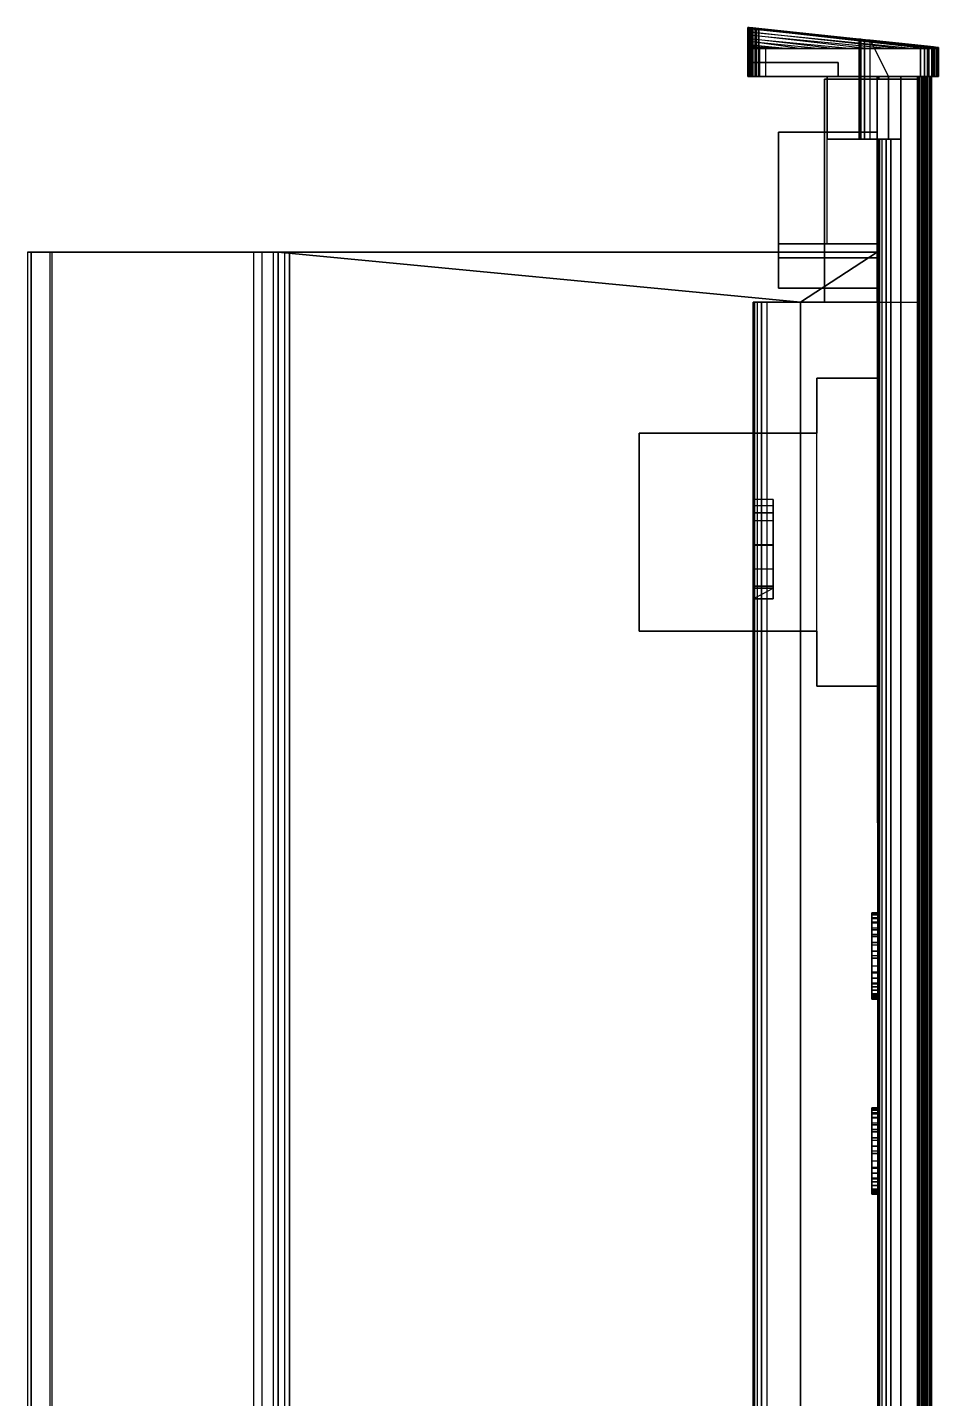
# Model space of a CAD drawing. Header units: inches. Extents: x -1 to 233, y 0 to 394.
# Drawn here: x 167.4 to 232.8, y 295.1 to 393.5 of the extents above; entities that cross this region are included whole.
import ezdxf

# ---------------------------------------------------------------- set-up
doc = ezdxf.new("R2010")
doc.units = ezdxf.units.IN
doc.header["$MEASUREMENT"] = 0
doc.layers.add('2', color=7, linetype='CONTINUOUS')

msp = doc.modelspace()

# ---------------------------------------------------------------- linework, layer by layer
at = {"layer": '2'}
for p, q in [((230.103, 0, 3.6), (230.103, 390, 3.6)), ((231.291, 0, 3.6), (231.291, 390, 3.6)), ((231.291, 0, 0.505), (231.291, 390, 0.505)), ((231.301, 16.2, 90.5), (231.301, 390, 90.5)), ((231.301, 16.2, 83.606), (231.301, 390, 83.606)), ((231.301, 16.2, 83.4), (231.301, 390, 83.4)), ((231.335, 0, 0.299), (231.335, 390, 0.299)), ((231.446, 0, 0.142), (231.446, 390, 0.142)), ((231.608, 0, 15.951), (231.608, 390, 15.951)), ((231.612, 0, 16.065), (231.612, 390, 16.065)), ((231.614, 0, 0.034), (231.614, 390, 0.034)), ((231.646, 0, 16.126), (231.646, 390, 16.126)), ((231.646, 0, 15.874), (231.646, 390, 15.874)), ((231.685, 16.2, 83.646), (231.685, 390, 83.646)), ((231.7, 16.2, 83.317), (231.7, 390, 83.317)), ((231.701, 0, 16.173), (231.701, 390, 16.173)), ((231.725, 16.2, 90.406), (231.725, 390, 90.406)), ((231.796, 0), (231.796, 390)), ((231.921, 0, 15.664), (231.921, 390, 15.664)), ((231.976, 0, 0.033), (231.976, 390, 0.033)), ((232.001, 16.2, 83.829), (232.001, 390, 83.829)), ((232.008, 16.2, 90.207), (232.008, 390, 90.207)), ((232.008, 16.2, 83.107), (232.008, 390, 83.107)), ((232.138, 0, 0.133), (232.138, 390, 0.133)), ((232.141, 0, 15.388), (232.141, 390, 15.388)), ((232.142, 0, 16.614), (232.142, 390, 16.614)), ((232.215, 16.2, 82.807), (232.215, 390, 82.807)), ((232.219, 16.2, 89.897), (232.219, 390, 89.897)), ((232.228, 16.2, 84.144), (232.228, 390, 84.144)), ((232.253, 0, 15.124), (232.253, 390, 15.124)), ((232.264, 0, 0.315), (232.264, 390, 0.315)), ((232.301, 0, 0.505), (232.301, 390, 0.505)), ((232.301, 16.2, 89.5), (232.301, 390, 89.5)), ((232.301, 16.2, 84.5), (232.301, 390, 84.5)), ((232.301, 16.2, 82.4), (232.301, 390, 82.4)), ((232.301, 0, 17.212), (232.301, 390, 17.212)), ((232.301, 0, 14.788), (232.301, 390, 14.788)), ((228.501, 0, 7.9), (228.501, 385.5, 7.9)), ((228.501, 0, 19.6), (228.501, 385.5, 19.6)), ((228.567, 0, 7.544), (228.567, 385.5, 7.544)), ((228.749, 0, 7.241), (228.749, 385.5, 7.241)), ((229.05, 0, 7.008), (229.05, 385.5, 7.008)), ((229.37, 0, 6.909), (229.37, 385.5, 6.909)), ((219.501, 0, 89.5), (219.501, 373.8, 89.5)), ((219.583, 0, 89.895), (219.583, 373.8, 89.895)), ((219.794, 0, 90.207), (219.794, 373.8, 90.207)), ((220.102, 0, 90.417), (220.102, 373.8, 90.417)), ((220.501, 0, 90.5), (220.501, 373.8, 90.5))]:
    msp.add_line(p, q, dxfattribs=at)
at = {"layer": '2', "color": 6}
msp.add_line((220.926, 356.363, 50.731), (219.501, 356.363, 50.731), dxfattribs=at)
at = {"layer": '2'}
for points in [[(219.101, 393.52, 29.2), (219.101, 391, 29.2), (219.101, 391, 77.774), (219.101, 393.52, 77.774)], [(219.101, 391, 77.774), (219.101, 393.52, 77.774), (219.101, 393.495, 78.323), (219.101, 391, 78.323)], [(219.101, 390, 20.5), (219.101, 393.52, 20.5), (219.101, 393.52, 29.2), (219.101, 390, 29.2)], [(219.101, 393.52, 20.5), (219.11, 393.519, 20.38), (219.11, 390, 20.38), (219.101, 390, 20.5)], [(232.801, 392.08, 20.5), (219.101, 393.52, 20.5), (219.901, 393.436, 19.7), (232.801, 392.08, 19.7)], [(219.901, 393.436, 19.7), (219.474, 393.481, 19.824), (219.196, 393.51, 20.123), (219.101, 393.52, 20.5)], [(219.101, 393.52, 20.5), (219.11, 393.519, 20.38), (219.145, 393.515, 20.241), (219.196, 393.51, 20.123)], [(219.101, 393.52, 20.5), (232.801, 392.08, 20.5), (232.801, 392.08, 77.774), (219.101, 393.52, 77.774)], [(232.801, 392.064, 78.156), (232.801, 392.07, 77.987), (219.101, 393.52, 77.774), (219.101, 393.499, 78.221)], [(219.101, 393.52, 77.774), (219.101, 393.52, 77.774), (232.801, 392.08, 77.774), (232.801, 392.07, 77.987)], [(232.801, 392, 78.624), (232.801, 392.041, 78.367), (219.101, 393.499, 78.221), (219.101, 393.431, 78.811)], [(219.101, 393.499, 78.221), (219.101, 393.499, 78.221), (232.801, 392.064, 78.156), (232.801, 392.041, 78.367)], [(219.101, 393.495, 78.323), (219.101, 393.436, 78.774), (219.101, 393.362, 79.143), (219.101, 391, 79.143)], [(219.101, 391, 78.323), (219.101, 391, 78.323), (219.101, 393.495, 78.323), (219.101, 391, 79.143)], [(231.124, 392, 79.311), (231.805, 392, 79.074), (219.101, 393.431, 78.811), (219.101, 393.212, 79.66)], [(219.101, 393.431, 78.811), (219.101, 393.431, 78.811), (232.801, 392, 78.624), (231.805, 392, 79.074)], [(219.101, 393.362, 79.143), (219.101, 393.194, 79.725), (219.101, 392.984, 80.254), (219.101, 391, 80.254)], [(219.101, 391, 79.143), (219.101, 391, 79.143), (219.101, 393.362, 79.143), (219.101, 391, 80.254)], [(229.378, 392, 79.807), (230.047, 392, 79.631), (219.101, 393.212, 79.66), (219.101, 392.984, 80.254)], [(219.101, 393.212, 79.66), (219.101, 393.212, 79.66), (231.124, 392, 79.311), (230.047, 392, 79.631)], [(219.101, 392.984, 80.254), (219.101, 392.768, 80.761), (219.101, 392.632, 81.126), (219.101, 391, 81.126)], [(219.101, 391, 80.254), (219.101, 391, 80.254), (219.101, 392.984, 80.254), (219.101, 391, 81.126)], [(226.635, 392, 80.552), (227.609, 392, 80.275), (219.101, 392.984, 80.254), (219.101, 392.726, 80.86)], [(219.101, 392.984, 80.254), (219.101, 392.984, 80.254), (229.378, 392, 79.807), (227.609, 392, 80.275)], [(224.377, 392, 81.263), (225.177, 392, 80.997), (219.101, 392.726, 80.86), (219.101, 392.53, 81.417)], [(219.101, 392.726, 80.86), (219.101, 392.726, 80.86), (226.635, 392, 80.552), (225.177, 392, 80.997)], [(219.101, 392.632, 81.126), (219.101, 392.491, 81.551), (219.101, 392.382, 81.928), (219.101, 391, 81.928)], [(219.101, 391, 81.126), (219.101, 391, 81.126), (219.101, 392.632, 81.126), (219.101, 391, 81.928)], [(219.11, 390, 20.38), (219.145, 390, 20.241), (219.145, 393.515, 20.241), (219.11, 393.519, 20.38)], [(219.145, 390, 20.241), (219.196, 390, 20.123), (219.196, 393.51, 20.123), (219.145, 393.515, 20.241)], [(219.196, 393.51, 20.123), (219.268, 393.502, 20.011), (219.268, 390, 20.011), (219.196, 390, 20.123)], [(219.474, 393.481, 19.824), (219.372, 393.492, 19.9), (219.268, 393.502, 20.011), (219.196, 393.51, 20.123)], [(219.268, 390, 20.011), (219.372, 390, 19.9), (219.372, 393.492, 19.9), (219.268, 393.502, 20.011)], [(219.372, 393.492, 19.9), (219.474, 393.481, 19.824), (219.474, 390, 19.824), (219.372, 390, 19.9)], [(219.474, 393.481, 19.824), (219.62, 393.465, 19.751), (219.62, 390, 19.751), (219.474, 390, 19.824)], [(219.901, 393.436, 19.7), (219.73, 393.454, 19.719), (219.62, 393.465, 19.751), (219.474, 393.481, 19.824)], [(219.62, 390, 19.751), (219.73, 390, 19.719), (219.73, 393.454, 19.719), (219.62, 393.465, 19.751)], [(219.73, 390, 19.719), (219.901, 390, 19.7), (219.901, 393.436, 19.7), (219.73, 393.454, 19.719)], [(227.101, 390, 19.7), (227.101, 392.679, 19.7), (219.901, 393.436, 19.7), (219.901, 390, 19.7)], [(227.101, 390, 19.7), (227.101, 392.679, 19.7), (227.101, 392.679, 0.4), (227.101, 390, 0.4)], [(227.217, 392.667, -0.015), (227.101, 392.679, 0.4), (227.101, 385.5, 0.4), (227.217, 385.5, -0.012)], [(227.217, 392.667, -0.015), (232.712, 392.089, 0.033), (232.801, 392.08, 0.4), (227.101, 392.679, 0.4)], [(227.101, 392.679, 0.4), (232.801, 392.08, 0.4), (232.801, 392.08, 19.7), (227.101, 392.679, 19.7)], [(227.486, 392.639, -0.284), (227.217, 392.667, -0.015), (227.217, 385.5, -0.015), (227.486, 385.5, -0.284)], [(232.712, 392.089, 0.033), (232.439, 392.118, -0.269), (227.486, 392.639, -0.284), (227.217, 392.667, -0.015)], [(227.901, 392.595, -0.4), (227.486, 392.639, -0.284), (227.486, 385.5, -0.284), (227.901, 385.5, -0.4)], [(232.439, 392.118, -0.269), (232.001, 392.164, -0.4), (227.901, 392.595, -0.4), (227.486, 392.639, -0.284)], [(229.201, 390, -0.4), (229.201, 385.5, -0.4), (227.901, 385.5, -0.4), (227.901, 392.595, -0.4)], [(232.001, 390, -0.4), (232.001, 392.164, -0.4), (227.901, 392.595, -0.4), (229.201, 390, -0.4)], [(222.071, 392, 82.161), (222.823, 392, 81.84), (219.101, 392.53, 81.417), (219.101, 392.304, 82.237)], [(219.101, 392.53, 81.417), (219.101, 392.53, 81.417), (224.377, 392, 81.263), (222.823, 392, 81.84)], [(219.101, 392.382, 81.928), (219.101, 392.284, 82.315), (219.101, 392.231, 82.557), (219.101, 391, 82.557)], [(219.101, 391, 82.557), (219.101, 391, 82.557), (219.101, 391, 81.928), (219.101, 392.382, 81.928)], [(221.428, 392, 82.467), (219.101, 392.304, 82.237), (219.101, 392.203, 82.698), (220.894, 392, 82.755)], [(219.101, 392.304, 82.237), (219.101, 392.304, 82.237), (222.071, 392, 82.161), (221.428, 392, 82.467)], [(219.101, 392.231, 82.557), (219.101, 392.139, 83.059), (219.101, 392.073, 83.532), (219.101, 391, 83.532)], [(219.101, 391, 82.557), (219.101, 391, 82.557), (219.101, 392.231, 82.557), (219.101, 391, 83.532)], [(220.894, 392, 82.755), (219.101, 392.203, 82.698), (219.101, 392.131, 83.101), (220.378, 392, 83.077)], [(219.101, 392.049, 83.71), (219.101, 392.131, 83.101), (219.964, 392.042, 83.085), (219.62, 392, 83.703)], [(219.101, 391, 84.8), (219.101, 392.073, 83.532), (219.101, 392.011, 84.308), (219.101, 392, 84.8)], [(219.101, 391, 83.532), (219.101, 391, 83.532), (219.101, 392.073, 83.532), (219.101, 391, 84.8)], [(219.101, 392.049, 83.71), (219.101, 392.049, 83.71), (219.62, 392, 83.703), (219.101, 392.022, 84.174)], [(219.168, 392, 84.406), (219.101, 392.022, 84.174), (219.101, 392.008, 84.393), (219.141, 392, 84.499)], [(219.101, 392.022, 84.174), (219.382, 392, 83.994), (219.245, 392, 84.223), (219.168, 392, 84.406)], [(219.101, 392.022, 84.174), (219.62, 392, 83.703), (219.513, 392, 83.823), (219.382, 392, 83.994)], [(219.141, 392, 84.499), (219.141, 392, 84.499), (219.101, 392.008, 84.393), (219.101, 392, 84.8)], [(219.101, 390, 89.7), (219.103, 390, 89.765), (219.103, 392, 89.765), (219.101, 392, 89.7)], [(219.101, 390, 89.7), (219.101, 392, 89.7), (219.101, 392, 87), (219.101, 390, 87)], [(219.101, 391, 84.8), (219.101, 392, 84.8), (219.101, 392, 87), (219.101, 391, 87)], [(232.801, 392, 84.981), (219.101, 392, 89.7), (219.103, 392, 89.765), (219.116, 392, 89.894)], [(232.801, 392, 84.981), (232.801, 392, 83.346), (219.101, 392, 89.521), (219.101, 392, 89.7)], [(219.101, 392, 87.193), (232.801, 392, 81.017), (232.801, 392, 83.346), (219.101, 392, 89.521)], [(232.801, 392, 81.017), (232.801, 392, 78.624), (219.101, 392, 84.8), (219.101, 392, 87.193)], [(220.152, 392, 84.326), (219.168, 392, 84.406), (219.141, 392, 84.499), (219.101, 392, 84.8)], [(219.103, 392, 89.765), (219.116, 392, 89.894), (219.116, 390, 89.894), (219.103, 390, 89.765)], [(219.116, 390, 89.894), (219.136, 390, 90), (219.136, 392, 90), (219.116, 392, 89.894)], [(232.801, 392, 84.981), (219.116, 392, 89.894), (219.136, 392, 90), (219.203, 392, 90.204)], [(219.203, 392, 90.204), (219.136, 392, 90), (219.136, 390, 90), (219.203, 390, 90.204)], [(220.152, 392, 84.326), (219.382, 392, 83.994), (219.245, 392, 84.223), (219.168, 392, 84.406)], [(219.203, 390, 90.204), (219.252, 390, 90.307), (219.252, 392, 90.307), (219.203, 392, 90.204)], [(232.801, 392, 84.981), (219.203, 392, 90.204), (219.252, 392, 90.307), (219.33, 392, 90.429)], [(219.377, 392, 90.5), (219.252, 392, 90.307), (219.252, 390, 90.307), (219.377, 390, 90.5)], [(232.801, 392, 87.11), (232.801, 392, 87.11), (219.33, 392, 90.429), (219.377, 392, 90.5)], [(232.801, 392, 84.981), (232.801, 392, 84.981), (232.801, 392, 87.11), (219.33, 392, 90.429)], [(219.665, 392, 90.771), (219.377, 392, 90.5), (219.377, 390, 90.5), (219.665, 390, 90.771)], [(232.801, 392, 87.11), (219.377, 392, 90.5), (219.665, 392, 90.771), (219.943, 392, 90.917)], [(220.152, 392, 84.326), (220.138, 392, 83.248), (219.62, 392, 83.703), (219.382, 392, 83.994)], [(219.964, 392.042, 83.085), (220.138, 392, 83.248), (219.924, 392, 83.418), (219.62, 392, 83.703)], [(219.943, 392, 90.917), (219.665, 392, 90.771), (219.665, 390, 90.771), (219.943, 390, 90.917)], [(220.401, 392, 91), (219.943, 392, 90.917), (219.943, 390, 90.917), (220.401, 390, 91)], [(219.943, 392, 90.917), (220.401, 392, 91), (221.336, 392, 91), (232.801, 392, 87.11)], [(220.378, 392, 83.077), (220.378, 392, 83.077), (220.138, 392, 83.248), (219.964, 392.042, 83.085)], [(220.378, 392, 83.077), (221.762, 392, 83.601), (220.152, 392, 84.326), (220.138, 392, 83.248)], [(221.762, 392, 83.601), (221.428, 392, 82.467), (220.894, 392, 82.755), (220.378, 392, 83.077)], [(220.401, 390, 91), (220.401, 392, 91), (231.501, 392, 91), (231.501, 390, 91)], [(221.336, 392, 91), (232.801, 392, 87.11), (232.801, 392, 88.928), (226.147, 392, 91)], [(221.762, 392, 83.601), (222.823, 392, 81.84), (222.071, 392, 82.161), (221.428, 392, 82.467)], [(222.823, 392, 81.84), (224.377, 392, 81.263), (225.405, 392, 81.959), (221.762, 392, 83.601)], [(225.405, 392, 81.959), (226.635, 392, 80.552), (225.177, 392, 80.997), (224.377, 392, 81.263)], [(225.405, 392, 81.959), (229.378, 392, 79.807), (227.609, 392, 80.275), (226.635, 392, 80.552)], [(230.047, 392, 79.631), (230.168, 392, 79.812), (225.405, 392, 81.959), (229.378, 392, 79.807)], [(232.801, 392, 88.928), (232.801, 392, 88.928), (231.501, 392, 91), (226.147, 392, 91)], [(231.805, 392, 79.074), (231.124, 392, 79.311), (230.047, 392, 79.631), (230.168, 392, 79.812)], [(231.501, 392, 91), (231.789, 392, 90.968), (231.789, 390, 90.968), (231.501, 390, 91)], [(232.309, 392, 90.719), (232.109, 392, 90.849), (231.789, 392, 90.968), (231.501, 392, 91)], [(232.631, 392, 90.343), (232.479, 392, 90.557), (232.309, 392, 90.719), (231.501, 392, 91)], [(231.501, 392, 91), (232.251, 392, 89.806), (232.735, 392, 90.11), (232.631, 392, 90.343)], [(231.789, 392, 90.968), (232.109, 392, 90.849), (232.109, 390, 90.849), (231.789, 390, 90.968)], [(232.001, 392.164, -0.4), (232.439, 392.118, -0.269), (232.439, 390, -0.269), (232.001, 390, -0.4)], [(232.109, 392, 90.849), (232.309, 392, 90.719), (232.309, 390, 90.719), (232.109, 390, 90.849)], [(232.251, 392, 89.806), (232.801, 392, 89.7), (232.785, 392, 89.908), (232.735, 392, 90.11)], [(232.801, 392, 88.928), (232.801, 392, 88.928), (232.801, 392, 89.7), (232.251, 392, 89.806)], [(232.309, 392, 90.719), (232.479, 392, 90.557), (232.479, 390, 90.557), (232.309, 390, 90.719)], [(232.439, 392.118, -0.269), (232.712, 392.089, 0.033), (232.712, 390, 0.033), (232.439, 390, -0.269)], [(232.479, 392, 90.557), (232.631, 392, 90.343), (232.631, 390, 90.343), (232.479, 390, 90.557)], [(232.631, 392, 90.343), (232.735, 392, 90.11), (232.735, 390, 90.11), (232.631, 390, 90.343)], [(232.712, 392.089, 0.033), (232.801, 392.08, 0.4), (232.801, 390, 0.4), (232.712, 390, 0.033)], [(232.785, 392, 89.908), (232.735, 392, 90.11), (232.735, 390, 90.11), (232.785, 390, 89.908)], [(232.785, 390, 89.908), (232.801, 390, 89.7), (232.801, 392, 89.7), (232.785, 392, 89.908)], [(232.801, 392.08, 0.4), (232.801, 390, 0.4), (232.801, 390, 77.774), (232.801, 392.08, 77.774)], [(232.801, 390, 77.774), (232.801, 392, 78.624), (232.801, 392.06, 78.201), (232.801, 392.08, 77.774)], [(232.801, 390, 77.774), (232.801, 390, 77.774), (232.801, 390, 78.624), (232.801, 392, 78.624)], [(232.801, 390, 78.624), (232.801, 390, 89.7), (232.801, 392, 89.7), (232.801, 392, 78.624)], [(219.101, 390, 87), (219.101, 391, 87), (225.601, 391, 87), (225.601, 390, 87)], [(219.101, 390, 29.2), (219.101, 391, 29.2), (225.601, 391, 29.2), (225.601, 390, 29.2)], [(225.601, 391, 29.2), (219.101, 391, 29.2), (219.101, 391, 87), (225.601, 391, 87)], [(225.601, 390, 29.2), (225.601, 391, 29.2), (225.601, 391, 87), (225.601, 390, 87)], [(219.101, 390, 28.9), (224.801, 390, 28.9), (224.801, 390, 29.2), (219.101, 390, 29.2)], [(227.101, 390, 19.7), (219.101, 390, 20.5), (219.101, 390, 28.9), (227.101, 390, 28.9)], [(227.101, 390, 19.7), (227.101, 390, 19.7), (219.101, 390, 20.5), (219.901, 390, 19.7)], [(219.901, 390, 19.7), (219.474, 390, 19.824), (219.196, 390, 20.123), (219.101, 390, 20.5)], [(219.196, 390, 20.123), (219.145, 390, 20.241), (219.11, 390, 20.38), (219.101, 390, 20.5)], [(228.401, 390, 90), (228.401, 390, 90), (219.101, 390, 89.7), (219.103, 390, 89.765)], [(228.401, 390, 87), (219.101, 390, 87), (219.101, 390, 89.7), (228.401, 390, 90)], [(219.103, 390, 89.765), (219.116, 390, 89.894), (219.136, 390, 90), (228.401, 390, 90)], [(219.377, 390, 90.5), (219.136, 390, 90), (228.501, 390, 90), (228.501, 390, 90.5)], [(219.136, 390, 90), (219.203, 390, 90.204), (219.252, 390, 90.307), (219.377, 390, 90.5)], [(219.474, 390, 19.824), (219.372, 390, 19.9), (219.268, 390, 20.011), (219.196, 390, 20.123)], [(220.401, 390, 91), (219.377, 390, 90.5), (231.301, 390, 90.5), (231.501, 390, 91)], [(220.401, 390, 91), (219.943, 390, 90.917), (219.665, 390, 90.771), (219.377, 390, 90.5)], [(219.901, 390, 19.7), (219.73, 390, 19.719), (219.62, 390, 19.751), (219.474, 390, 19.824)], [(224.601, 389.8, 90.5), (224.601, 389.8, 90), (224.601, 373.8, 90), (224.601, 373.8, 90.5)], [(224.601, 389.8, 90), (228.501, 389.8, 90), (228.501, 389.8, 90.5), (224.601, 389.8, 90.5)], [(228.401, 389.8, 90), (224.601, 389.8, 90), (224.601, 373.8, 90), (228.401, 373.8, 90)], [(231.301, 389.8, 90.5), (224.601, 389.8, 90.5), (224.601, 373.8, 90.5), (231.301, 373.8, 90.5)], [(224.801, 390, 29.5), (224.801, 385.5, 29.5), (224.801, 385.5, 28.9), (224.801, 390, 28.9)], [(224.801, 390, 29.5), (224.801, 390, 30.3), (224.801, 386, 30.3), (224.801, 386, 29.5)], [(224.801, 386, 30.3), (224.801, 390, 30.3), (228.401, 390, 30.397), (228.401, 386, 30.397)], [(224.801, 390, 28.9), (227.101, 390, 28.9), (227.101, 385.5, 28.9), (224.801, 385.5, 28.9)], [(225.601, 390, 30.321), (224.801, 390, 30.3), (224.801, 390, 29.2), (225.601, 390, 29.2)], [(228.401, 390, 30.397), (225.601, 390, 30.322), (225.601, 390, 87), (228.401, 390, 87)], [(227.101, 385.5, 0.4), (227.101, 390, 0.4), (227.101, 390, 28.9), (227.101, 385.5, 28.9)], [(228.501, 389.8, 90), (228.401, 389.8, 90), (228.401, 390, 90), (228.501, 390, 90)], [(228.401, 373.8, 79.8), (228.401, 390, 79.8), (228.401, 390, 90), (228.401, 373.8, 90)], [(228.401, 386, 30.397), (228.401, 390, 30.397), (228.401, 390, 79.8), (228.401, 386, 79.8)], [(228.501, 390, 90), (228.501, 389.8, 90), (228.501, 389.8, 90.5), (228.501, 390, 90.5)], [(231.301, 389.8, 90.5), (231.301, 390, 90.5), (228.501, 390, 90.5), (228.501, 389.8, 90.5)], [(230.094, 390, 3.643), (229.201, 390, 3.596), (229.201, 385.5, 3.596), (230.094, 385.5, 3.643)], [(229.201, 385.5, -0.4), (229.201, 390, -0.4), (229.201, 390, 3.596), (229.201, 385.5, 3.596)], [(230.094, 390, -0.4), (230.094, 390, 3.643), (229.201, 390, 3.596), (229.201, 390, -0.4)], [(231.291, 390, -0.4), (231.291, 390, 3.6), (230.094, 390, 3.6), (230.094, 390, -0.4)], [(230.094, 390, 3.643), (230.103, 390, 3.6), (230.103, 385.5, 3.6), (230.094, 385.5, 3.643)], [(231.291, 390, 3.6), (230.103, 390, 3.6), (230.103, 0, 3.6), (231.291, 0, 3.6)], [(231.335, 390, 0.299), (231.291, 390, 0.505), (231.291, 0, 0.505), (231.335, 0, 0.299)], [(231.291, 0, 3.6), (231.291, 0, 0.505), (231.291, 390, 0.505), (231.291, 390, 3.6)], [(231.291, 390, -0.4), (231.456, 390, 0.132), (231.34, 390, 0.289), (231.291, 390, 0.505)], [(231.291, 390, -0.4), (231.794, 390, 0), (231.602, 390, 0.039), (231.456, 390, 0.132)], [(231.953, 390, 0.025), (231.776, 390, -0.4), (231.291, 390, -0.4), (231.794, 390, 0)], [(231.7, 390, 83.317), (231.301, 390, 83.4), (231.301, 16.2, 83.4), (231.7, 16.2, 83.317)], [(231.301, 16.2, 83.606), (231.301, 16.2, 83.4), (231.301, 390, 83.4), (231.301, 390, 83.606)], [(231.301, 390, 83.606), (231.685, 390, 83.646), (231.685, 16.2, 83.646), (231.301, 16.2, 83.606)], [(231.725, 390, 90.406), (231.301, 390, 90.5), (231.301, 16.2, 90.5), (231.725, 16.2, 90.406)], [(231.437, 390, 83.391), (232.801, 390, 83.073), (232.801, 390, 83.4), (231.301, 390, 83.4)], [(232.801, 390, 83.4), (232.801, 390, 83.606), (231.301, 390, 83.606), (231.301, 390, 83.4)], [(232.109, 390, 90.849), (231.789, 390, 90.968), (231.501, 390, 91), (231.301, 390, 90.5)], [(231.632, 390, 90.444), (231.632, 390, 90.444), (231.301, 390, 90.5), (232.109, 390, 90.849)], [(231.446, 390, 0.142), (231.335, 390, 0.299), (231.335, 0, 0.299), (231.446, 0, 0.142)], [(231.446, 0, 0.142), (231.614, 0, 0.034), (231.614, 390, 0.034), (231.446, 390, 0.142)], [(232.801, 390, 83.606), (232.033, 390, 83.859), (231.736, 390, 83.665), (231.501, 390, 83.606)], [(231.646, 390, 15.874), (231.608, 390, 15.951), (231.608, 0, 15.951), (231.646, 0, 15.874)], [(231.608, 0, 15.951), (231.612, 0, 16.065), (231.612, 390, 16.065), (231.608, 390, 15.951)], [(231.701, 390, 16.173), (231.61, 390, 16.058), (231.621, 390, 15.913), (231.701, 390, 15.827)], [(231.612, 390, 16.065), (231.646, 390, 16.126), (231.646, 0, 16.126), (231.612, 0, 16.065)], [(231.614, 390, 0.034), (231.796, 390), (231.796, 0), (231.614, 0, 0.034)], [(232.801, 390, 83.073), (231.941, 390, 83.168), (231.828, 390, 83.25), (231.617, 390, 83.349)], [(232.109, 390, 90.849), (232.036, 390, 90.178), (231.856, 390, 90.332), (231.632, 390, 90.444)], [(231.921, 0, 15.664), (231.646, 0, 15.874), (231.646, 390, 15.874), (231.921, 390, 15.664)], [(231.646, 0, 16.126), (231.701, 0, 16.173), (231.701, 390, 16.173), (231.646, 390, 16.126)], [(231.685, 16.2, 83.646), (232.001, 16.2, 83.829), (232.001, 390, 83.829), (231.685, 390, 83.646)], [(232.008, 16.2, 83.107), (231.7, 16.2, 83.317), (231.7, 390, 83.317), (232.008, 390, 83.107)], [(231.701, 390, 16.173), (232.142, 390, 16.614), (232.142, 0, 16.614), (231.701, 0, 16.173)], [(232.801, 390, 15.381), (232.144, 390, 15.381), (231.96, 390, 15.626), (231.701, 390, 15.827)], [(232.801, 390, 16.173), (231.701, 390, 16.173), (231.701, 390, 15.827), (232.801, 390, 15.381)], [(232.801, 390, 16.173), (232.217, 390, 16.771), (231.988, 390, 16.404), (231.701, 390, 16.173)], [(232.008, 16.2, 90.207), (231.725, 16.2, 90.406), (231.725, 390, 90.406), (232.008, 390, 90.207)], [(232.1, 390, 0.101), (232.001, 390, -0.4), (231.776, 390, -0.4), (231.953, 390, 0.025)], [(231.796, 0), (231.976, 0, 0.033), (231.976, 390, 0.033), (231.796, 390)], [(232.141, 390, 15.388), (231.921, 390, 15.664), (231.921, 0, 15.664), (232.141, 0, 15.388)], [(232.801, 390, 83.073), (232.041, 390, 83.073), (232.008, 390, 83.107), (231.941, 390, 83.168)], [(232.138, 390, 0.133), (231.976, 390, 0.033), (231.976, 0, 0.033), (232.138, 0, 0.133)], [(232.001, 390, 83.829), (232.228, 390, 84.144), (232.228, 16.2, 84.144), (232.001, 16.2, 83.829)], [(232.225, 390, 0.238), (232.439, 390, -0.269), (232.001, 390, -0.4), (232.1, 390, 0.101)], [(232.215, 390, 82.807), (232.008, 390, 83.107), (232.008, 16.2, 83.107), (232.215, 16.2, 82.807)], [(232.219, 390, 89.897), (232.008, 390, 90.207), (232.008, 16.2, 90.207), (232.219, 16.2, 89.897)], [(232.801, 390, 83.606), (232.257, 390, 84.222), (232.164, 390, 84.022), (232.033, 390, 83.859)], [(232.479, 390, 90.557), (232.309, 390, 90.719), (232.109, 390, 90.849), (232.036, 390, 90.178)], [(232.256, 390, 89.796), (232.165, 390, 90.004), (232.036, 390, 90.178), (232.479, 390, 90.557)], [(232.801, 390, 83.073), (232.041, 390, 83.073), (232.233, 390, 82.763), (232.301, 390, 82.4)], [(232.138, 0, 0.133), (232.264, 0, 0.315), (232.264, 390, 0.315), (232.138, 390, 0.133)], [(232.253, 0, 15.124), (232.141, 0, 15.388), (232.141, 390, 15.388), (232.253, 390, 15.124)], [(232.142, 0, 16.614), (232.301, 0, 17.212), (232.301, 390, 17.212), (232.142, 390, 16.614)], [(232.801, 390, 15.381), (232.288, 390, 14.966), (232.241, 390, 15.163), (232.144, 390, 15.381)], [(232.301, 16.2, 82.4), (232.215, 16.2, 82.807), (232.215, 390, 82.807), (232.301, 390, 82.4)], [(232.801, 390, 17.212), (232.301, 390, 17.212), (232.278, 390, 16.979), (232.217, 390, 16.771)], [(232.801, 390, 16.173), (232.801, 390, 16.173), (232.217, 390, 16.771), (232.801, 390, 17.212)], [(232.301, 16.2, 89.5), (232.219, 16.2, 89.897), (232.219, 390, 89.897), (232.301, 390, 89.5)], [(232.712, 390, 0.033), (232.439, 390, -0.269), (232.225, 390, 0.238), (232.301, 390, 0.505)], [(232.228, 16.2, 84.144), (232.301, 16.2, 84.5), (232.301, 390, 84.5), (232.228, 390, 84.144)], [(232.253, 390, 15.124), (232.301, 390, 14.788), (232.301, 0, 14.788), (232.253, 0, 15.124)], [(232.256, 390, 89.796), (232.735, 390, 90.11), (232.631, 390, 90.343), (232.479, 390, 90.557)], [(232.735, 390, 90.11), (232.301, 390, 89.5), (232.284, 390, 89.684), (232.256, 390, 89.796)], [(232.801, 390, 83.606), (232.301, 390, 84.5), (232.286, 390, 84.333), (232.257, 390, 84.222)], [(232.264, 390, 0.315), (232.301, 390, 0.505), (232.301, 0, 0.505), (232.264, 0, 0.315)], [(232.801, 390, 14.788), (232.301, 390, 14.788), (232.288, 390, 14.966), (232.801, 390, 15.381)], [(232.301, 390, 0.505), (232.301, 390, 14.788), (232.301, 0, 14.788), (232.301, 0, 0.505)], [(232.301, 390, 17.212), (232.301, 390, 82.4), (232.301, 0, 82.4), (232.301, 0, 17.212)], [(232.301, 390, 84.5), (232.301, 390, 89.5), (232.301, 16.2, 89.5), (232.301, 16.2, 84.5)], [(232.301, 390, 0.505), (232.301, 390, 0.584), (232.801, 390, 0.4), (232.712, 390, 0.033)], [(232.301, 390, 0.584), (232.801, 390, 0.4), (232.801, 390, 14.788), (232.301, 390, 14.788)], [(232.301, 390, 82.4), (232.801, 390, 82.4), (232.801, 390, 17.212), (232.301, 390, 17.212)], [(232.801, 390, 82.4), (232.801, 390, 82.4), (232.801, 390, 83.073), (232.301, 390, 82.4)], [(232.801, 390, 83.606), (232.801, 390, 83.606), (232.801, 390, 84.5), (232.301, 390, 84.5)], [(232.301, 390, 84.5), (232.801, 390, 84.5), (232.801, 390, 89.7), (232.301, 390, 89.5)], [(232.301, 390, 89.5), (232.801, 390, 89.7), (232.785, 390, 89.908), (232.735, 390, 90.11)], [(221.321, 386, 30.397), (228.401, 386, 30.397), (228.401, 386, 31.1), (221.321, 386, 31.1)], [(221.321, 386, 30.397), (221.321, 386, 29.5), (224.801, 386, 29.5), (224.801, 386, 30.397)], [(228.401, 386, 31.1), (228.401, 378, 31.1), (221.321, 378, 31.1), (221.321, 386, 31.1)], [(221.321, 378, 31.1), (221.321, 378, 29.5), (221.321, 386, 29.5), (221.321, 386, 31.1)], [(221.321, 378, 29.5), (224.801, 378, 29.5), (224.801, 386, 29.5), (221.321, 386, 29.5)], [(228.401, 386, 33.6), (221.321, 386, 33.6), (221.321, 377, 33.6), (228.401, 377, 33.6)], [(221.321, 386, 44.8), (228.401, 386, 44.8), (228.401, 377, 44.8), (221.321, 377, 44.8)], [(221.321, 386, 33.6), (228.401, 386, 33.6), (228.401, 386, 44.8), (221.321, 386, 44.8)], [(221.321, 377, 33.6), (221.321, 386, 33.6), (221.321, 386, 44.8), (221.321, 377, 44.8)], [(228.401, 386, 68), (221.321, 386, 68), (221.321, 377, 68), (228.401, 377, 68)], [(228.401, 386, 56.8), (221.321, 386, 56.8), (221.321, 386, 68), (228.401, 386, 68)], [(221.321, 386, 56.8), (228.401, 386, 56.8), (228.401, 377, 56.8), (221.321, 377, 56.8)], [(221.321, 386, 56.8), (221.321, 377, 56.8), (221.321, 377, 68), (221.321, 386, 68)], [(228.401, 386, 72.1), (221.321, 386, 72.1), (221.321, 386, 79.8), (228.401, 386, 79.8)], [(221.321, 386, 79.8), (228.401, 386, 79.8), (228.401, 374.8, 79.8), (221.321, 374.8, 79.8)], [(228.401, 386, 72.1), (221.321, 386, 72.1), (221.321, 374.8, 72.1), (228.401, 374.8, 72.1)], [(221.321, 374.8, 72.1), (221.321, 374.8, 79.8), (221.321, 386, 79.8), (221.321, 386, 72.1)], [(228.401, 386, 30.397), (228.401, 386, 30.397), (224.801, 386, 30.397), (224.801, 386, 30.3)], [(228.401, 386, 33.6), (228.401, 377, 33.6), (228.401, 377, 44.8), (228.401, 386, 44.8)], [(228.401, 377, 56.8), (228.401, 386, 56.8), (228.401, 386, 68), (228.401, 377, 68)], [(228.401, 374.8, 72.1), (228.401, 386, 72.1), (228.401, 386, 79.8), (228.401, 374.8, 79.8)], [(228.401, 386, 72.1), (228.401, 386, 68), (228.401, 373.8, 68), (228.401, 373.8, 72.1)], [(228.401, 373.8, 44.8), (228.401, 386, 44.8), (228.401, 386, 56.8), (228.401, 373.8, 56.8)], [(228.401, 386, 33.6), (228.401, 386, 31.1), (228.401, 377, 31.1), (228.401, 377, 33.6)], [(224.801, 385.5, 29.5), (224.801, 385.5, 28.9), (227.101, 385.5, 28.9), (227.101, 385.5, 29.5)], [(224.801, 378, 29.5), (224.801, 385.5, 29.5), (228.401, 385.5, 29.5), (228.401, 378, 29.5)], [(229.201, 385.5, 0.4), (227.101, 385.5, 0.4), (227.101, 385.5, 3.596), (229.201, 385.5, 3.596)], [(227.101, 385.5, 0.4), (227.901, 385.5, -0.4), (229.201, 385.5, -0.4), (229.201, 385.5, 0.4)], [(227.901, 385.5, -0.4), (227.486, 385.5, -0.284), (227.202, 385.5, 0.012), (227.101, 385.5, 0.4)], [(227.202, 385.5, 0.012), (227.142, 385.5, 0.149), (227.111, 385.5, 0.274), (227.101, 385.5, 0.4)], [(227.101, 385.5, 6.909), (229.37, 385.5, 6.909), (229.201, 385.5, 3.596), (227.101, 385.5, 3.596)], [(228.501, 385.5, 7.9), (227.101, 385.5, 6.909), (227.101, 385.5, 7.9), (228.501, 385.5, 7.9)], [(227.101, 385.5, 6.909), (228.703, 385.5, 7.298), (228.544, 385.5, 7.612), (228.501, 385.5, 7.9)], [(227.101, 385.5, 6.909), (229.181, 385.5, 6.953), (228.861, 385.5, 7.132), (228.703, 385.5, 7.298)], [(227.101, 385.5, 6.909), (227.101, 385.5, 6.909), (229.37, 385.5, 6.909), (229.181, 385.5, 6.953)], [(228.401, 385.5, 29.5), (227.101, 385.5, 29.5), (227.101, 385.5, 7.9), (228.401, 385.5, 7.9)], [(227.202, 385.5, 0.012), (227.258, 385.5, -0.076), (227.366, 385.5, -0.194), (227.486, 385.5, -0.284)], [(227.486, 385.5, -0.284), (227.614, 385.5, -0.347), (227.765, 385.5, -0.388), (227.901, 385.5, -0.4)], [(228.401, 385.5, 19.6), (228.401, 373.8, 19.6), (228.401, 373.8, 29.5), (228.401, 385.5, 29.5)], [(228.401, 377.4, 7.9), (228.401, 385.5, 7.9), (228.401, 385.5, 19.6), (228.401, 377.4, 19.6)], [(228.401, 385.5, 7.9), (228.501, 385.5, 7.9), (228.501, 377.4, 7.9), (228.401, 377.4, 7.9)], [(228.567, 0, 7.544), (228.501, 0, 7.9), (228.501, 385.5, 7.9), (228.567, 385.5, 7.544)], [(228.501, 0, 19.6), (228.501, 0, 7.9), (228.501, 385.5, 7.9), (228.501, 385.5, 19.6)], [(228.749, 385.5, 7.241), (228.567, 385.5, 7.544), (228.567, 0, 7.544), (228.749, 0, 7.241)], [(229.05, 0, 7.008), (228.749, 0, 7.241), (228.749, 385.5, 7.241), (229.05, 385.5, 7.008)], [(229.37, 385.5, 6.909), (229.05, 385.5, 7.008), (229.05, 0, 7.008), (229.37, 0, 6.909)], [(229.37, 385.5, 6.909), (230.094, 385.5, 3.643), (229.201, 385.5, 3.596), (229.37, 385.5, 6.909)], [(230.103, 385.5, 3.6), (229.37, 385.5, 6.909), (229.37, 0, 6.909), (230.103, 0, 3.6)], [(221.321, 378, 31.1), (221.321, 378, 29.5), (228.401, 378, 29.5), (228.401, 378, 31.1)], [(228.401, 378, 31.1), (228.401, 373.8, 31.1), (228.401, 373.8, 29.5), (228.401, 378, 29.5)], [(167.675, 377.4, 10.257), (167.401, 377.4, 11.009), (167.401, 0.9, 11.009), (167.675, 0.9, 10.257)], [(169.026, 377.4, 11.6), (167.401, 377.4, 11.009), (167.401, 0.9, 11.009), (169.026, 0.9, 11.6)], [(169.167, 377.4, 10.8), (167.675, 377.4, 10.257), (167.401, 377.4, 11.009), (169.026, 377.4, 11.6)], [(169.167, 377.4, 10.8), (167.675, 377.4, 10.257), (167.675, 0.9, 10.257), (169.167, 0.9, 10.8)], [(169.026, 377.4, 11.6), (185.401, 377.4, 11.6), (185.401, 259.912, 11.6), (169.026, 259.912, 11.6)], [(169.026, 377.4, 11.6), (169.167, 377.4, 10.8), (183.636, 377.4, 10.8), (185.401, 377.4, 11.6)], [(169.167, 377.4, 10.8), (183.636, 377.4, 10.8), (183.636, 259.912, 10.8), (169.167, 259.912, 10.8)], [(183.636, 0.9, 10.8), (184.242, 0.9, 9.98), (184.242, 377.4, 9.98), (183.636, 377.4, 10.8)], [(185.052, 377.4, 9.809), (184.242, 377.4, 9.98), (183.636, 377.4, 10.8), (185.401, 377.4, 11.6)], [(184.242, 377.4, 9.98), (185.052, 377.4, 9.809), (185.052, 0.9, 9.809), (184.242, 0.9, 9.98)], [(185.052, 0.9, 9.809), (185.868, 0.9, 10.23), (185.868, 377.4, 10.23), (185.052, 377.4, 9.809)], [(185.052, 377.4, 9.809), (185.868, 377.4, 10.23), (186.201, 377.4, 11.1), (185.401, 377.4, 11.6)], [(185.401, 0.9, 19.6), (185.401, 377.4, 19.6), (185.401, 377.4, 11.6), (185.401, 0.9, 11.6)], [(185.401, 377.4, 19.6), (222.901, 373.8, 19.6), (222.901, 0.9, 19.6), (185.401, 0.9, 19.6)], [(222.901, 373.8, 19.6), (185.401, 377.4, 19.6), (228.401, 377.4, 19.6), (222.901, 373.8, 19.6)], [(185.401, 377.4, 19.6), (185.401, 377.4, 18.8), (228.401, 377.4, 18.8), (228.401, 377.4, 19.6)], [(185.401, 377.4, 11.6), (186.201, 377.4, 11.1), (186.201, 377.4, 18.8), (185.401, 377.4, 18.8)], [(185.868, 377.4, 10.23), (186.201, 377.4, 11.1), (186.201, 0.9, 11.1), (185.868, 0.9, 10.23)], [(186.201, 377.4, 11.1), (186.201, 377.4, 18.8), (186.201, 0.9, 18.8), (186.201, 0.9, 11.1)], [(228.501, 377.4, 18.8), (186.201, 377.4, 18.8), (186.201, 0.9, 18.8), (228.501, 0.9, 18.8)], [(221.321, 377, 44.8), (221.321, 377, 33.6), (228.401, 377, 33.6), (228.401, 377, 44.8)], [(228.401, 377, 56.8), (221.321, 377, 56.8), (221.321, 377, 68), (228.401, 377, 68)], [(228.401, 377.4, 19.6), (228.401, 377.4, 19.6), (228.401, 373.8, 19.6), (222.901, 373.8, 19.6)], [(228.401, 377, 68), (228.401, 373.8, 68), (228.401, 373.8, 56.8), (228.401, 377, 56.8)], [(228.401, 373.8, 44.8), (228.401, 377, 44.8), (228.401, 377, 33.6), (228.401, 373.8, 33.6)], [(228.401, 373.8, 31.1), (228.401, 377, 31.1), (228.401, 377, 33.6), (228.401, 373.8, 33.6)], [(228.401, 374.8, 72.1), (221.321, 374.8, 72.1), (221.321, 374.8, 79.8), (228.401, 374.8, 79.8)], [(228.401, 374.8, 79.8), (228.401, 373.8, 79.8), (228.401, 373.8, 72.1), (228.401, 374.8, 72.1)], [(219.583, 0, 89.895), (219.501, 0, 89.5), (219.501, 373.8, 89.5), (219.583, 373.8, 89.895)], [(219.501, 0, 28), (222.901, 0, 28), (222.901, 373.8, 28), (219.501, 373.8, 28)], [(219.501, 373.8, 89.5), (228.401, 373.8, 90), (228.401, 373.8, 19.6), (222.901, 373.8, 28)], [(228.401, 373.8, 90), (228.401, 373.8, 90), (224.601, 373.8, 90), (219.501, 373.8, 89.5)], [(220.501, 373.8, 90.5), (219.501, 373.8, 89.5), (224.601, 373.8, 90), (224.601, 373.8, 90.5)], [(219.501, 373.8, 89.5), (219.611, 373.8, 89.956), (219.923, 373.8, 90.316), (220.501, 373.8, 90.5)], [(219.501, 373.8, 89.5), (219.501, 373.8, 89.5), (219.501, 373.8, 28), (222.901, 373.8, 28)], [(219.501, 352.528, 28), (219.501, 373.8, 28), (219.501, 373.8, 43.631), (219.501, 352.528, 43.631)], [(219.501, 352.528, 50.731), (219.501, 373.8, 50.731), (219.501, 373.8, 89.5), (219.501, 352.528, 89.5)], [(219.501, 373.8, 50.731), (219.501, 359.652, 47.179), (219.501, 358.682, 49.623), (219.501, 356.363, 50.731)], [(219.501, 373.8, 50.731), (219.501, 358.12, 44.252), (219.501, 359.224, 45.486), (219.501, 359.652, 47.179)], [(219.501, 373.8, 43.631), (219.501, 373.8, 50.731), (219.501, 358.12, 44.252), (219.501, 356.399, 43.631)], [(219.794, 373.8, 90.207), (219.583, 373.8, 89.895), (219.583, 0, 89.895), (219.794, 0, 90.207)], [(220.102, 0, 90.417), (219.794, 0, 90.207), (219.794, 373.8, 90.207), (220.102, 373.8, 90.417)], [(220.105, 373.8, 90.418), (220.308, 373.8, 90.481), (220.501, 373.8, 90.5), (219.923, 373.8, 90.316)], [(220.501, 373.8, 90.5), (220.102, 373.8, 90.417), (220.102, 0, 90.417), (220.501, 0, 90.5)], [(231.301, 0, 90.5), (220.501, 0, 90.5), (220.501, 373.8, 90.5), (231.301, 373.8, 90.5)], [(222.901, 373.8, 28), (222.901, 373.8, 19.6), (222.901, 0, 19.6), (222.901, 0, 28)], [(222.901, 373.8, 19.6), (228.401, 373.8, 19.6), (228.501, 0, 19.6), (222.901, 0, 19.6)], [(222.901, 373.8, 28), (228.401, 373.8, 19.6), (222.901, 373.8, 19.6), (222.901, 373.8, 28)], [(224.051, 368.35, 16.3), (228.501, 368.35, 16.3), (228.501, 368.35, 18.8), (224.051, 368.35, 18.8)], [(224.051, 368.35, 16.3), (224.051, 364.4, 16.3), (224.051, 364.4, 18.8), (224.051, 368.35, 18.8)], [(224.051, 368.35, 16.3), (228.501, 368.35, 16.3), (228.501, 346.25, 16.3), (224.051, 346.25, 16.3)], [(211.301, 364.4, 18.8), (211.301, 364.4, 16.3), (224.051, 364.4, 16.3), (224.051, 364.4, 18.8)], [(211.301, 350.2, 18.8), (211.301, 350.2, 16.3), (211.301, 364.4, 16.3), (211.301, 364.4, 18.8)], [(224.051, 364.4, 16.3), (211.301, 364.4, 16.3), (211.301, 350.2, 16.3), (224.051, 350.2, 16.3)], [(219.501, 358.682, 49.623), (220.926, 358.682, 49.623), (220.926, 359.652, 47.179), (219.501, 359.652, 47.179)], [(219.501, 359.652, 47.179), (219.501, 359.224, 45.486), (220.926, 359.224, 45.486), (220.926, 359.652, 47.179)], [(220.926, 359.224, 45.486), (220.926, 358.12, 44.252), (219.501, 358.12, 44.252), (219.501, 359.224, 45.486)], [(220.926, 356.399, 43.631), (220.926, 359.652, 47.179), (220.926, 358.682, 49.623), (220.926, 356.363, 50.731)], [(220.926, 356.399, 43.631), (220.926, 358.12, 44.252), (220.926, 359.224, 45.486), (220.926, 359.652, 47.179)], [(219.501, 356.363, 50.731), (220.926, 356.363, 50.731), (220.926, 358.682, 49.623), (219.501, 358.682, 49.623)], [(220.926, 358.12, 44.252), (219.501, 358.12, 44.252), (219.501, 356.399, 43.631), (220.926, 356.399, 43.631)], [(220.926, 354.663, 43.916), (220.926, 356.399, 43.631), (219.501, 356.399, 43.631), (219.501, 354.663, 43.916)], [(219.501, 352.528, 43.631), (219.501, 353.277, 44.995), (219.501, 354.663, 43.916), (219.501, 356.399, 43.631)], [(219.501, 353.421, 49.537), (220.926, 353.421, 49.537), (220.926, 356.363, 50.731), (219.501, 356.363, 50.731)], [(219.501, 352.528, 50.731), (219.501, 352.528, 47.179), (219.501, 353.421, 49.537), (219.501, 356.363, 50.731)], [(220.926, 356.399, 43.631), (220.926, 352.528, 47.179), (220.926, 353.421, 49.537), (220.926, 356.363, 50.731)], [(220.926, 352.528, 47.179), (220.926, 353.277, 44.995), (220.926, 354.663, 43.916), (220.926, 356.399, 43.631)], [(219.501, 354.663, 43.916), (220.926, 354.663, 43.916), (220.926, 353.277, 44.995), (219.501, 353.277, 44.995)], [(219.501, 353.421, 49.537), (219.501, 352.528, 47.179), (220.926, 352.528, 47.179), (220.926, 353.421, 49.537)], [(219.501, 352.528, 47.179), (219.501, 353.277, 44.995), (220.926, 353.277, 44.995), (220.926, 352.528, 47.179)], [(219.501, 352.528, 47.179), (220.926, 353.277, 44.995), (219.501, 353.277, 44.995), (219.501, 352.528, 43.631)], [(219.501, 0, 28), (219.501, 352.528, 28), (219.501, 352.528, 89.5), (219.501, 0, 89.5)], [(224.051, 350.2, 16.3), (224.051, 350.2, 18.8), (211.301, 350.2, 18.8), (211.301, 350.2, 16.3)], [(224.051, 346.25, 16.3), (224.051, 350.2, 16.3), (224.051, 350.2, 18.8), (224.051, 346.25, 18.8)], [(228.501, 346.25, 16.3), (228.501, 346.25, 18.8), (224.051, 346.25, 18.8), (224.051, 346.25, 16.3)], [(228.501, 329.99, 13.053), (228.001, 329.99, 13.053), (228.001, 329.977, 12.421), (228.501, 329.977, 12.421)], [(228.501, 329.884, 13.641), (228.001, 329.884, 13.641), (228.001, 329.99, 13.053), (228.501, 329.99, 13.053)], [(228.001, 329.578, 11.239), (228.001, 329.977, 12.421), (228.001, 329.99, 13.053), (228.001, 329.884, 13.641)], [(228.501, 329.977, 12.421), (228.001, 329.977, 12.421), (228.001, 329.839, 11.813), (228.501, 329.839, 11.813)], [(228.001, 329.578, 11.239), (228.001, 329.578, 11.239), (228.001, 329.839, 11.813), (228.001, 329.977, 12.421)], [(228.501, 329.645, 14.241), (228.001, 329.645, 14.241), (228.001, 329.884, 13.641), (228.501, 329.884, 13.641)], [(228.001, 329.578, 11.239), (228.001, 329.884, 13.641), (228.001, 329.645, 14.241), (228.001, 329.338, 14.714)], [(228.501, 329.839, 11.813), (228.001, 329.839, 11.813), (228.001, 329.578, 11.239), (228.501, 329.578, 11.239)], [(228.001, 329.338, 14.714), (228.501, 329.338, 14.714), (228.501, 329.645, 14.241), (228.001, 329.645, 14.241)], [(228.501, 329.578, 11.239), (228.001, 329.578, 11.239), (228.001, 329.275, 10.808), (228.501, 329.275, 10.808)], [(228.001, 326.9, 15.9), (228.001, 328.776, 10.332), (228.001, 329.275, 10.808), (228.001, 329.578, 11.239)], [(228.001, 328.439, 15.491), (228.001, 327.69, 15.798), (228.001, 326.9, 15.9), (228.001, 329.578, 11.239)], [(228.001, 329.578, 11.239), (228.001, 329.338, 14.714), (228.001, 328.892, 15.176), (228.001, 328.439, 15.491)], [(228.501, 328.892, 15.176), (228.001, 328.892, 15.176), (228.001, 329.338, 14.714), (228.501, 329.338, 14.714)], [(228.501, 329.275, 10.808), (228.001, 329.275, 10.808), (228.001, 328.776, 10.332), (228.501, 328.776, 10.332)], [(228.001, 328.439, 15.491), (228.501, 328.439, 15.491), (228.501, 328.892, 15.176), (228.001, 328.892, 15.176)], [(228.501, 328.776, 10.332), (228.001, 328.776, 10.332), (228.001, 328.284, 10.026), (228.501, 328.284, 10.026)], [(228.001, 328.776, 10.332), (228.001, 328.284, 10.026), (228.001, 327.856, 9.851), (228.001, 326.9, 15.9)], [(228.001, 327.69, 15.798), (228.501, 327.69, 15.798), (228.501, 328.439, 15.491), (228.001, 328.439, 15.491)], [(228.501, 328.284, 10.026), (228.001, 328.284, 10.026), (228.001, 327.856, 9.851), (228.501, 327.856, 9.851)], [(228.501, 327.856, 9.851), (228.001, 327.856, 9.851), (228.001, 327.252, 9.72), (228.501, 327.252, 9.72)], [(228.001, 326.9, 15.9), (228.001, 327.856, 9.851), (228.001, 327.252, 9.72), (228.001, 326.728, 9.705)], [(228.001, 326.9, 15.9), (228.001, 327.69, 15.798), (228.501, 327.69, 15.798), (228.501, 326.9, 15.9)], [(228.501, 327.252, 9.72), (228.001, 327.252, 9.72), (228.001, 326.728, 9.705), (228.501, 326.728, 9.705)], [(228.001, 325.747, 15.678), (228.501, 325.747, 15.678), (228.501, 326.9, 15.9), (228.001, 326.9, 15.9)], [(228.001, 325.747, 15.678), (228.001, 326.187, 9.783), (228.001, 326.728, 9.705), (228.001, 326.9, 15.9)], [(228.501, 326.728, 9.705), (228.001, 326.728, 9.705), (228.001, 326.187, 9.783), (228.501, 326.187, 9.783)], [(228.001, 326.187, 9.783), (228.501, 326.187, 9.783), (228.501, 325.658, 9.959), (228.001, 325.658, 9.959)], [(228.001, 325.658, 9.959), (228.001, 326.187, 9.783), (228.001, 325.747, 15.678), (228.001, 324.895, 15.164)], [(228.501, 324.895, 15.164), (228.001, 324.895, 15.164), (228.001, 325.747, 15.678), (228.501, 325.747, 15.678)], [(228.501, 325.658, 9.959), (228.001, 325.658, 9.959), (228.001, 325.304, 10.142), (228.501, 325.304, 10.142)], [(228.001, 324.895, 15.164), (228.001, 324.436, 14.681), (228.001, 325.304, 10.142), (228.001, 325.658, 9.959)], [(228.501, 325.304, 10.142), (228.001, 325.304, 10.142), (228.001, 324.981, 10.365), (228.501, 324.981, 10.365)], [(228.001, 325.304, 10.142), (228.001, 324.981, 10.365), (228.001, 324.175, 14.278), (228.001, 324.436, 14.681)], [(228.001, 324.981, 10.365), (228.501, 324.981, 10.365), (228.501, 324.688, 10.628), (228.001, 324.688, 10.628)], [(228.001, 324.981, 10.365), (228.001, 324.688, 10.628), (228.001, 323.976, 13.831), (228.001, 324.175, 14.278)], [(228.501, 324.436, 14.681), (228.001, 324.436, 14.681), (228.001, 324.895, 15.164), (228.501, 324.895, 15.164)], [(228.001, 324.688, 10.628), (228.501, 324.688, 10.628), (228.501, 324.44, 10.913), (228.001, 324.44, 10.913)], [(228.001, 323.976, 13.831), (228.001, 324.688, 10.628), (228.001, 324.44, 10.913), (228.001, 324.068, 11.54)], [(228.501, 324.44, 10.913), (228.001, 324.44, 10.913), (228.001, 324.068, 11.54), (228.501, 324.068, 11.54)], [(228.501, 324.175, 14.278), (228.001, 324.175, 14.278), (228.001, 324.436, 14.681), (228.501, 324.436, 14.681)], [(228.501, 324.175, 14.278), (228.501, 323.976, 13.831), (228.001, 323.976, 13.831), (228.001, 324.175, 14.278)], [(228.501, 324.068, 11.54), (228.001, 324.068, 11.54), (228.001, 323.892, 12.05), (228.501, 323.892, 12.05)], [(228.001, 324.068, 11.54), (228.001, 323.803, 12.672), (228.001, 323.839, 13.293), (228.001, 323.976, 13.831)], [(228.001, 324.068, 11.54), (228.001, 324.068, 11.54), (228.001, 323.892, 12.05), (228.001, 323.803, 12.672)], [(228.501, 323.839, 13.293), (228.001, 323.839, 13.293), (228.001, 323.976, 13.831), (228.501, 323.976, 13.831)], [(228.501, 323.892, 12.05), (228.001, 323.892, 12.05), (228.001, 323.803, 12.672), (228.501, 323.803, 12.672)], [(228.501, 323.803, 12.672), (228.001, 323.803, 12.672), (228.001, 323.839, 13.293), (228.501, 323.839, 13.293)], [(228.501, 315.99, 13.053), (228.001, 315.99, 13.053), (228.001, 315.977, 12.421), (228.501, 315.977, 12.421)], [(228.501, 315.884, 13.641), (228.001, 315.884, 13.641), (228.001, 315.99, 13.053), (228.501, 315.99, 13.053)], [(228.001, 315.578, 11.239), (228.001, 315.977, 12.421), (228.001, 315.99, 13.053), (228.001, 315.884, 13.641)], [(228.501, 315.977, 12.421), (228.001, 315.977, 12.421), (228.001, 315.839, 11.813), (228.501, 315.839, 11.813)], [(228.001, 315.578, 11.239), (228.001, 315.578, 11.239), (228.001, 315.839, 11.813), (228.001, 315.977, 12.421)], [(228.501, 315.645, 14.241), (228.001, 315.645, 14.241), (228.001, 315.884, 13.641), (228.501, 315.884, 13.641)], [(228.001, 315.578, 11.239), (228.001, 315.884, 13.641), (228.001, 315.645, 14.241), (228.001, 315.338, 14.714)], [(228.501, 315.839, 11.813), (228.001, 315.839, 11.813), (228.001, 315.578, 11.239), (228.501, 315.578, 11.239)], [(228.001, 315.338, 14.714), (228.501, 315.338, 14.714), (228.501, 315.645, 14.241), (228.001, 315.645, 14.241)], [(228.501, 315.578, 11.239), (228.001, 315.578, 11.239), (228.001, 315.275, 10.808), (228.501, 315.275, 10.808)], [(228.001, 312.9, 15.9), (228.001, 314.776, 10.332), (228.001, 315.275, 10.808), (228.001, 315.578, 11.239)], [(228.001, 314.439, 15.491), (228.001, 313.69, 15.798), (228.001, 312.9, 15.9), (228.001, 315.578, 11.239)], [(228.001, 315.578, 11.239), (228.001, 315.338, 14.714), (228.001, 314.892, 15.176), (228.001, 314.439, 15.491)], [(228.501, 314.892, 15.176), (228.001, 314.892, 15.176), (228.001, 315.338, 14.714), (228.501, 315.338, 14.714)], [(228.501, 315.275, 10.808), (228.001, 315.275, 10.808), (228.001, 314.776, 10.332), (228.501, 314.776, 10.332)], [(228.001, 314.439, 15.491), (228.501, 314.439, 15.491), (228.501, 314.892, 15.176), (228.001, 314.892, 15.176)], [(228.501, 314.776, 10.332), (228.001, 314.776, 10.332), (228.001, 314.284, 10.026), (228.501, 314.284, 10.026)], [(228.001, 314.776, 10.332), (228.001, 314.284, 10.026), (228.001, 313.856, 9.851), (228.001, 312.9, 15.9)], [(228.001, 313.69, 15.798), (228.501, 313.69, 15.798), (228.501, 314.439, 15.491), (228.001, 314.439, 15.491)], [(228.501, 314.284, 10.026), (228.001, 314.284, 10.026), (228.001, 313.856, 9.851), (228.501, 313.856, 9.851)], [(228.501, 313.856, 9.851), (228.001, 313.856, 9.851), (228.001, 313.252, 9.72), (228.501, 313.252, 9.72)], [(228.001, 312.9, 15.9), (228.001, 313.856, 9.851), (228.001, 313.252, 9.72), (228.001, 312.728, 9.705)], [(228.001, 312.9, 15.9), (228.001, 313.69, 15.798), (228.501, 313.69, 15.798), (228.501, 312.9, 15.9)], [(228.501, 313.252, 9.72), (228.001, 313.252, 9.72), (228.001, 312.728, 9.705), (228.501, 312.728, 9.705)], [(228.001, 311.747, 15.678), (228.501, 311.747, 15.678), (228.501, 312.9, 15.9), (228.001, 312.9, 15.9)], [(228.001, 311.747, 15.678), (228.001, 312.187, 9.783), (228.001, 312.728, 9.705), (228.001, 312.9, 15.9)], [(228.501, 312.728, 9.705), (228.001, 312.728, 9.705), (228.001, 312.187, 9.783), (228.501, 312.187, 9.783)], [(228.001, 312.187, 9.783), (228.501, 312.187, 9.783), (228.501, 311.658, 9.959), (228.001, 311.658, 9.959)], [(228.001, 311.658, 9.959), (228.001, 312.187, 9.783), (228.001, 311.747, 15.678), (228.001, 310.895, 15.164)], [(228.501, 310.895, 15.164), (228.001, 310.895, 15.164), (228.001, 311.747, 15.678), (228.501, 311.747, 15.678)], [(228.501, 311.658, 9.959), (228.001, 311.658, 9.959), (228.001, 311.304, 10.142), (228.501, 311.304, 10.142)], [(228.001, 310.895, 15.164), (228.001, 310.436, 14.681), (228.001, 311.304, 10.142), (228.001, 311.658, 9.959)], [(228.501, 311.304, 10.142), (228.001, 311.304, 10.142), (228.001, 310.981, 10.365), (228.501, 310.981, 10.365)], [(228.001, 311.304, 10.142), (228.001, 310.981, 10.365), (228.001, 310.175, 14.278), (228.001, 310.436, 14.681)], [(228.001, 310.981, 10.365), (228.501, 310.981, 10.365), (228.501, 310.688, 10.628), (228.001, 310.688, 10.628)], [(228.001, 310.981, 10.365), (228.001, 310.688, 10.628), (228.001, 309.976, 13.831), (228.001, 310.175, 14.278)], [(228.501, 310.436, 14.681), (228.001, 310.436, 14.681), (228.001, 310.895, 15.164), (228.501, 310.895, 15.164)], [(228.001, 310.688, 10.628), (228.501, 310.688, 10.628), (228.501, 310.44, 10.913), (228.001, 310.44, 10.913)], [(228.001, 309.976, 13.831), (228.001, 310.688, 10.628), (228.001, 310.44, 10.913), (228.001, 310.068, 11.54)], [(228.501, 310.44, 10.913), (228.001, 310.44, 10.913), (228.001, 310.068, 11.54), (228.501, 310.068, 11.54)], [(228.501, 310.175, 14.278), (228.001, 310.175, 14.278), (228.001, 310.436, 14.681), (228.501, 310.436, 14.681)], [(228.501, 310.175, 14.278), (228.501, 309.976, 13.831), (228.001, 309.976, 13.831), (228.001, 310.175, 14.278)], [(228.501, 310.068, 11.54), (228.001, 310.068, 11.54), (228.001, 309.892, 12.05), (228.501, 309.892, 12.05)], [(228.001, 310.068, 11.54), (228.001, 309.803, 12.672), (228.001, 309.839, 13.293), (228.001, 309.976, 13.831)], [(228.001, 310.068, 11.54), (228.001, 310.068, 11.54), (228.001, 309.892, 12.05), (228.001, 309.803, 12.672)], [(228.501, 309.839, 13.293), (228.001, 309.839, 13.293), (228.001, 309.976, 13.831), (228.501, 309.976, 13.831)], [(228.501, 309.892, 12.05), (228.001, 309.892, 12.05), (228.001, 309.803, 12.672), (228.501, 309.803, 12.672)], [(228.501, 309.803, 12.672), (228.001, 309.803, 12.672), (228.001, 309.839, 13.293), (228.501, 309.839, 13.293)]]:
    msp.add_3dface(points, dxfattribs=at)

doc.saveas('drawing.dxf')
